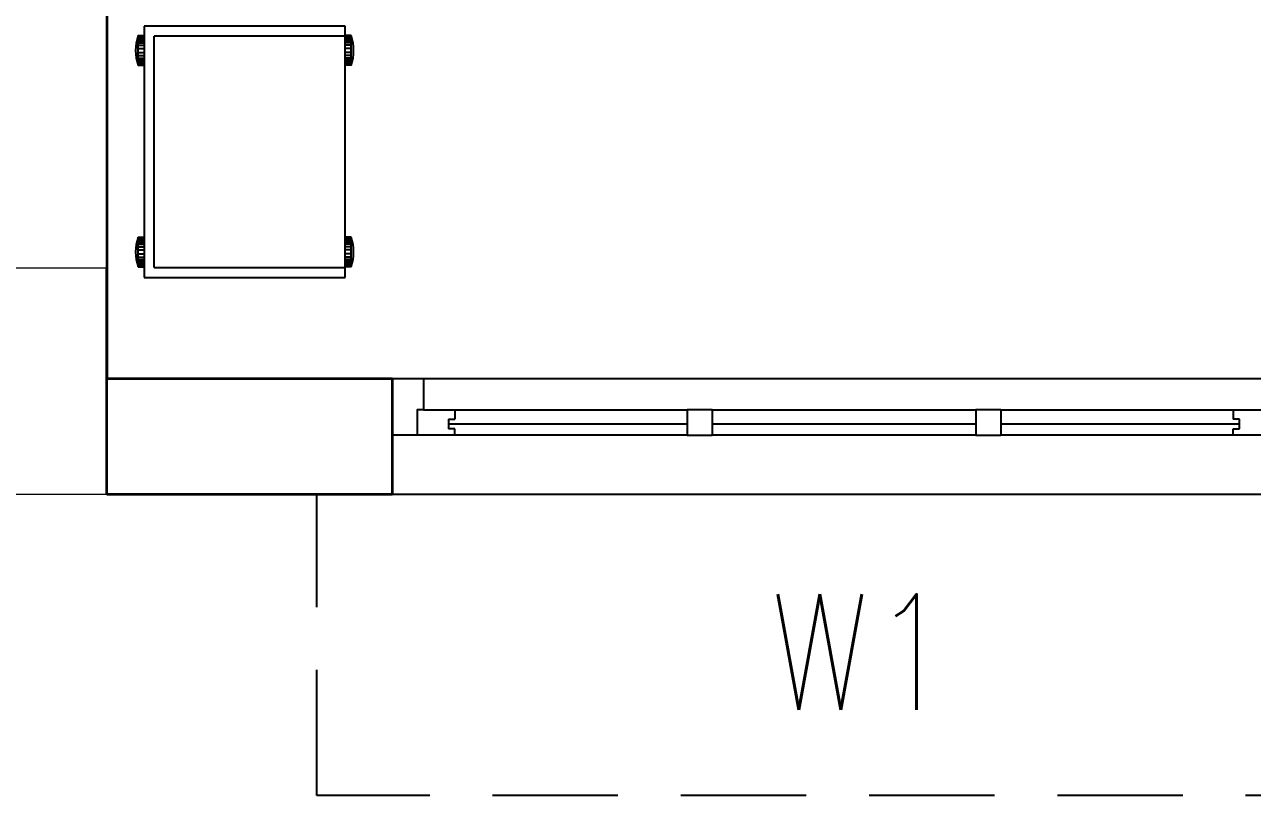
# Model space of a CAD drawing. Extents: x 2733443 to 3206532, y -1516114 to -1264405.
# Drawn here: x 3016293 to 3018738, y -1502763 to -1501229 of the extents above; entities that cross this region are included whole.
import ezdxf
from ezdxf.enums import TextEntityAlignment as Align

# ---------------------------------------------------------------- set-up
doc = ezdxf.new("R2010")
doc.units = 0
doc.header["$MEASUREMENT"] = 0
doc.linetypes.add('1', pattern=[0, 0, 0])
doc.linetypes.add('DASHED', pattern=[0.75, 0.5, -0.25])
doc.layers.get('0').update_dxf_attribs({"color": 250, "linetype": '1'})
for name, color, linetype in [('Chajja', 7, 'DASHED'), ('furniture', 33, 'Continuous'), ('Plan', 44, 'Continuous'), ('W1', 7, 'Continuous')]:
    doc.layers.add(name, color=color, linetype=linetype)
for name, color, linetype, lineweight in [('Column', 162, 'Continuous', 13), ('WALL', 7, '1', 35), ('windows', 4, 'Continuous', 0)]:
    doc.layers.add(name, color=color, linetype=linetype, lineweight=lineweight)
doc.styles.add('ROMANS', font='romans.shx')

# ---------------------------------------------------------------- blocks, each defined once
blk = doc.blocks.new('6w')
at = {"layer": 'Plan'}
for p, q in [((-36, 9.2), (-36, 0)), ((36, 9.2), (36, 0))]:
    blk.add_line(p, q, dxfattribs=at)
at = {"layer": 'Plan', "color": 143}
for p, q in [((-36, 9.2), (36, 9.2)), ((-31, 4), (-31.5, 4)), ((-31.5, 3.25), (-31.5, 4)), ((-31, 4.5), (-31, 4)), ((34, 4.5), (12.5, 4.5)), ((31, 4.5), (31, 4)), ((31, 4), (31.5, 4)), ((31.5, 4), (31.5, 3.25)), ((-31.5, 3.607), (-12.5, 3.607)), ((-31.5, 3.25), (-31, 3.25)), ((-31, 2.5), (-31, 3.25)), ((-10.5, 3.607), (10.5, 3.607)), ((12.5, 3.607), (31.5, 3.607)), ((31.5, 3.25), (31, 3.25)), ((31, 2.5), (31, 3.25)), ((-33.5, 2.5), (-12.5, 2.5)), ((-10.5, 2.5), (10.5, 2.5)), ((12.5, 2.5), (33.5, 2.5)), ((-33.5, 0), (33.5, 0))]:
    blk.add_line(p, q, dxfattribs=at)
at = {"layer": 'Plan', "color": 40}
for p, q in [((-12.5, 2.5), (-12.5, 4.5)), ((-12.5, 4.5), (-10.5, 4.5)), ((-10.5, 2.5), (-10.5, 4.5)), ((10.5, 4.5), (12.5, 4.5)), ((10.5, 2.5), (10.5, 4.5)), ((12.5, 2.5), (12.5, 4.5)), ((-10.5, 2.5), (-12.5, 2.5)), ((12.5, 2.5), (10.5, 2.5))]:
    blk.add_line(p, q, dxfattribs=at)
for points in [[(-34, 4.5), (-36, 4.5), (-36, 0), (-33.5, 0), (-33.5, 2.5), (-34, 2.5), (-34, 4.5)], [(34, 4.5), (36, 4.5), (36, 0), (33.5, 0), (33.5, 2.5), (34, 2.5), (34, 4.5)]]:
    blk.add_lwpolyline(points, close=True, dxfattribs=at)
at = {"layer": 'Plan', "color": 143}
for points in [[(-12.5, 4.5), (-34, 4.5)], [(10.5, 4.5), (-10.5, 4.5)]]:
    blk.add_lwpolyline(points, dxfattribs=at)
blk = doc.blocks.new('EQUIPMENT')
at = {"layer": 'furniture', "ltscale": 0.75}
for p, q in [((-15062.1, 931.4), (-15062.1, 431.4)), ((-14662.1, 931.4), (-15062.1, 931.4)), ((-14662.1, 431.4), (-14662.1, 931.4)), ((-15074.3, 912.6), (-15062.1, 912.6)), ((-15074.3, 912.6), (-15062.1, 912.6)), ((-15074.3, 853.5), (-15074.3, 912.6)), ((-15074.3, 911.7), (-15062.1, 911.7)), ((-15074.3, 910.6), (-15062.1, 910.6)), ((-15074.3, 909.3), (-15062.1, 909.3)), ((-15074.3, 907.6), (-15062.1, 907.6)), ((-15074.3, 905.3), (-15062.1, 905.3)), ((-15042.4, 451.1), (-15042.4, 911.7)), ((-14662.1, 911.7), (-15042.4, 911.7)), ((-14649.9, 912.6), (-14662.1, 912.6)), ((-14649.9, 911.7), (-14662.1, 911.7)), ((-14649.9, 910.6), (-14662.1, 910.6)), ((-14649.9, 909.3), (-14662.1, 909.3)), ((-14649.9, 907.6), (-14662.1, 907.6)), ((-14649.9, 905.3), (-14662.1, 905.3)), ((-14649.9, 853.5), (-14649.9, 912.6)), ((-15074.3, 902.3), (-15062.1, 902.3)), ((-15074.3, 898.2), (-15062.1, 898.2)), ((-15074.3, 893.3), (-15062.1, 893.3)), ((-15074.3, 887), (-15062.1, 887)), ((-14649.9, 902.3), (-14662.1, 902.3)), ((-14649.9, 898.2), (-14662.1, 898.2)), ((-14649.9, 893.3), (-14662.1, 893.3)), ((-14649.9, 887), (-14662.1, 887)), ((-15074.3, 879), (-15062.1, 879)), ((-15074.3, 872.8), (-15062.1, 872.8)), ((-15074.3, 867.9), (-15062.1, 867.9)), ((-15074.3, 863.8), (-15062.1, 863.8)), ((-15074.3, 860.8), (-15062.1, 860.8)), ((-15074.3, 858.5), (-15062.1, 858.5)), ((-15074.3, 856.7), (-15062.1, 856.7)), ((-14649.9, 879), (-14662.1, 879)), ((-14649.9, 872.8), (-14662.1, 872.8)), ((-14649.9, 867.9), (-14662.1, 867.9)), ((-14649.9, 863.8), (-14662.1, 863.8)), ((-14649.9, 860.8), (-14662.1, 860.8)), ((-14649.9, 858.5), (-14662.1, 858.5)), ((-14649.9, 856.7), (-14662.1, 856.7)), ((-15074.3, 855.5), (-15062.1, 855.5)), ((-15074.3, 854.4), (-15062.1, 854.4)), ((-15074.3, 853.5), (-15062.1, 853.5)), ((-14649.9, 855.5), (-14662.1, 855.5)), ((-14649.9, 854.4), (-14662.1, 854.4)), ((-14649.9, 853.5), (-14662.1, 853.5)), ((-15074.3, 511.6), (-15062.1, 511.6)), ((-15074.3, 452.5), (-15074.3, 511.6)), ((-15074.3, 510.7), (-15062.1, 510.7)), ((-15074.3, 509.6), (-15062.1, 509.6)), ((-15074.3, 508.3), (-15062.1, 508.3)), ((-15074.3, 506.6), (-15062.1, 506.6)), ((-15074.3, 504.3), (-15062.1, 504.3)), ((-15074.3, 501.3), (-15062.1, 501.3)), ((-15074.3, 497.2), (-15062.1, 497.2)), ((-15074.3, 492.2), (-15062.1, 492.2)), ((-14649.9, 511.6), (-14662.1, 511.6)), ((-14649.9, 510.7), (-14662.1, 510.7)), ((-14649.9, 509.6), (-14662.1, 509.6)), ((-14649.9, 508.3), (-14662.1, 508.3)), ((-14649.9, 506.6), (-14662.1, 506.6)), ((-14649.9, 504.3), (-14662.1, 504.3)), ((-14649.9, 501.3), (-14662.1, 501.3)), ((-14649.9, 497.2), (-14662.1, 497.2)), ((-14649.9, 492.2), (-14662.1, 492.2)), ((-14649.9, 452.5), (-14649.9, 511.6)), ((-15074.3, 486), (-15062.1, 486)), ((-15074.3, 478), (-15062.1, 478)), ((-15074.3, 471.8), (-15062.1, 471.8)), ((-15074.3, 466.9), (-15062.1, 466.9)), ((-14649.9, 486), (-14662.1, 486)), ((-14649.9, 478), (-14662.1, 478)), ((-14649.9, 471.8), (-14662.1, 471.8)), ((-14649.9, 466.9), (-14662.1, 466.9)), ((-15074.3, 462.7), (-15062.1, 462.7)), ((-15074.3, 459.8), (-15062.1, 459.8)), ((-15074.3, 457.5), (-15062.1, 457.5)), ((-15074.3, 455.7), (-15062.1, 455.7)), ((-15074.3, 454.5), (-15062.1, 454.5)), ((-15074.3, 453.4), (-15062.1, 453.4)), ((-15074.3, 452.5), (-15062.1, 452.5)), ((-15042.4, 451.1), (-14662.1, 451.1)), ((-14649.9, 462.7), (-14662.1, 462.7)), ((-14649.9, 459.8), (-14662.1, 459.8)), ((-14649.9, 457.5), (-14662.1, 457.5)), ((-14649.9, 455.7), (-14662.1, 455.7)), ((-14649.9, 454.5), (-14662.1, 454.5)), ((-14649.9, 453.4), (-14662.1, 453.4)), ((-14649.9, 452.5), (-14662.1, 452.5)), ((-15062.1, 431.4), (-14662.1, 431.4))]:
    blk.add_line(p, q, dxfattribs=at)
for centre, start, end in [((-14988.1, 883), 161.0753, 198.9246), ((-14736.1, 883), 341.0753, 18.9246), ((-14988.1, 482), 161.0753, 198.9246), ((-14736.1, 482), 341.0753, 18.9246)]:
    blk.add_arc(centre, 91.1, start, end, dxfattribs=at)

msp = doc.modelspace()

# ---------------------------------------------------------------- linework, layer by layer
at = {"layer": 'Chajja', "linetype": 'DASHED', "ltscale": 500}
msp.add_lwpolyline([(3018974.6362, -1502163.4358), (3018974.6362, -1502763.4359), (3016874.6362, -1502763.4359), (3016874.6362, -1502163.4358)], dxfattribs=at)
at = {"layer": 'Column'}
msp.add_lwpolyline([(3016456.5884, -1501713.4359), (3016226.5884, -1501713.4359), (3016226.5884, -1502163.4359), (3016456.5884, -1502163.4359)], close=True, dxfattribs=at)
at = {"layer": 'WALL'}
for p, q in [((3016456.5884, -1497353.4359), (3016456.5884, -1501933.4359)), ((3016456.5884, -1502163.4359), (3016456.5884, -1501713.4359)), ((3016456.5884, -1501933.4359), (3017024.6362, -1501933.4359)), ((3016456.5884, -1502163.4359), (3017024.6362, -1502163.4359))]:
    msp.add_line(p, q, dxfattribs=at)
msp.add_lwpolyline([(3017024.6362, -1501933.4359), (3017024.6362, -1502163.4359)], dxfattribs=at)

# ---------------------------------------------------------------- block references
at = {"color": 240, "true_color": 0xed1f24}
msp.add_blockref('EQUIPMENT', (3031593.1809, -1502163.4359), dxfattribs=at)
at = {"layer": 'windows', "xscale": -25, "yscale": 25, "zscale": 24.99999999999242, "rotation": 180}
msp.add_blockref('6w', (3017924.6362, -1501933.4359), dxfattribs=at)

# ---------------------------------------------------------------- texts
at = {"layer": 'W1', "color": 7, "style": 'ROMANS', "width": 0.85}
msp.add_text('W1', height=230, dxfattribs=at).set_placement((3017960.248, -1502592.8515), align=Align.CENTER)

doc.saveas('drawing.dxf')
